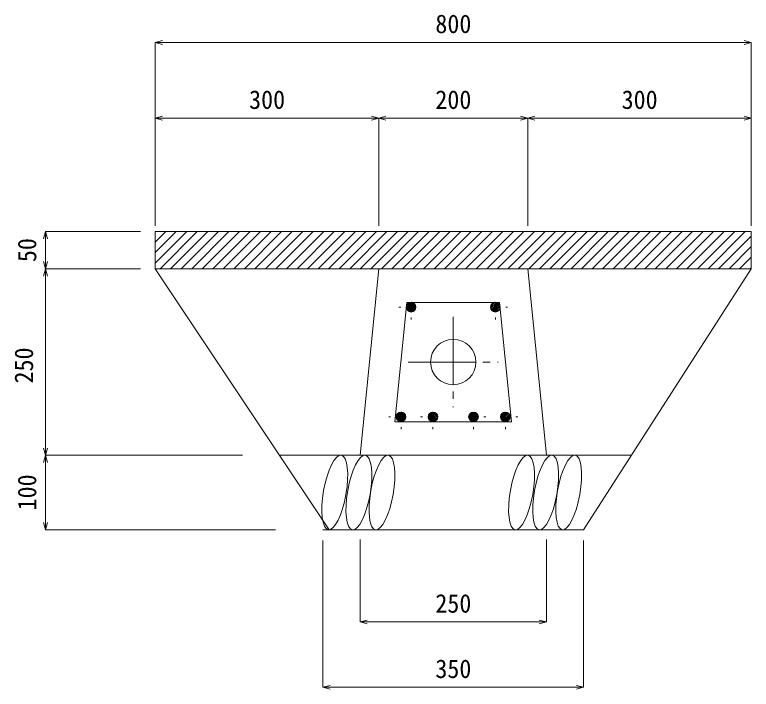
# Model space of a CAD drawing. Units: millimetres, scale not verified. Extents: x -1400 to 2631, y -980 to 980.
# Drawn here: x 1643 to 2631, y -186 to 719 of the extents above; entities that cross this region are included whole.
import ezdxf
from ezdxf.enums import TextEntityAlignment as Align

# ---------------------------------------------------------------- set-up
doc = ezdxf.new("R2010")
doc.units = ezdxf.units.MM
doc.header["$LTSCALE"] = 10
doc.linetypes.add('CHAIN2', pattern=[12, 9, -1, 1, -1])
doc.linetypes.add('DOTTED', pattern=[1.75, 0.25, -1.5])
doc.layers.add('1-1', color=7, linetype='Continuous', lineweight=18)
doc.styles.add('ＭＳ ゴシック', font='')
doc.styles.get('ＭＳ ゴシック').set_extended_font_data('MS Gothic')

msp = doc.modelspace()

# ---------------------------------------------------------------- linework, layer by layer
at = {"layer": '1-1', "color": 4}
for p, q in [((1831.2, 681.97), (1840.86, 684.55)), ((2631.2, 681.97), (2621.55, 684.55)), ((1831.2, 681.97), (1831.2, 580.27)), ((1831.2, 681.97), (1840.86, 679.38)), ((1831.2, 681.97), (2631.2, 681.97)), ((2631.2, 681.97), (2621.55, 679.38)), ((2631.2, 681.97), (2631.2, 580.27)), ((1831.2, 580.27), (1840.86, 582.85)), ((1831.2, 580.27), (1831.2, 435.88)), ((1831.2, 580.27), (1840.86, 577.68)), ((1831.2, 580.27), (2131.2, 580.27)), ((2131.2, 580.27), (2121.55, 582.85)), ((2131.2, 580.27), (2121.55, 577.68)), ((2131.2, 580.27), (2140.86, 582.85)), ((2131.2, 580.27), (2140.86, 577.68)), ((2131.2, 580.27), (2331.2, 580.27)), ((2131.2, 580.27), (2131.2, 435.88)), ((2331.2, 580.27), (2321.55, 582.85)), ((2331.2, 580.27), (2321.55, 577.68)), ((2331.2, 580.27), (2340.86, 582.85)), ((2331.2, 580.27), (2340.86, 577.68)), ((2331.2, 580.27), (2631.2, 580.27)), ((2331.2, 580.27), (2331.2, 435.88)), ((2631.2, 580.27), (2621.55, 582.85)), ((2631.2, 580.27), (2621.55, 577.68)), ((2631.2, 580.27), (2631.2, 435.88)), ((1684.08, 428.24), (1681.49, 418.58)), ((1684.08, 428.24), (1811.36, 428.24)), ((1684.08, 428.24), (1686.67, 418.58)), ((1684.08, 378.24), (1684.08, 428.24)), ((1684.08, 378.24), (1681.49, 387.9)), ((1684.08, 378.24), (1686.67, 387.9)), ((1684.08, 378.24), (1681.49, 368.58)), ((1684.08, 128.24), (1684.08, 378.24)), ((1684.08, 378.24), (1811.36, 378.24)), ((1684.08, 378.24), (1686.67, 368.58)), ((1684.08, 128.24), (1681.49, 137.9)), ((1684.08, 128.24), (1686.67, 137.9)), ((1684.08, 128.24), (1681.49, 118.58)), ((1684.08, 128.24), (1948.5, 128.24)), ((1684.08, 128.24), (1686.67, 118.58)), ((1684.08, 28.24), (1684.08, 128.24)), ((1684.08, 28.24), (1681.49, 37.9)), ((1684.08, 28.24), (1686.67, 37.9)), ((1684.08, 28.24), (1992.85, 28.24)), ((2056.2, -183.04), (2056.2, 13.8)), ((2106.2, -95.39), (2106.2, 15.34)), ((2356.2, -95.39), (2356.2, 15.34)), ((2406.2, -183.04), (2406.2, 13.8)), ((2106.2, -95.39), (2115.86, -92.8)), ((2106.2, -95.39), (2115.86, -97.98)), ((2106.2, -95.39), (2356.2, -95.39)), ((2356.2, -95.39), (2346.55, -92.8)), ((2356.2, -95.39), (2346.55, -97.98)), ((2056.2, -183.04), (2065.86, -180.46)), ((2056.2, -183.04), (2065.86, -185.63)), ((2056.2, -183.04), (2406.2, -183.04)), ((2406.2, -183.04), (2396.55, -180.46)), ((2406.2, -183.04), (2396.55, -185.63))]:
    msp.add_line(p, q, dxfattribs=at)
at = {"layer": '1-1'}
for p, q in [((1831.2, 428.24), (1831.2, 378.24)), ((1831.2, 428.24), (2631.2, 428.24)), ((1831.2, 385.85), (1873.59, 428.24)), ((1831.2, 400), (1859.45, 428.24)), ((1831.2, 414.14), (1845.31, 428.24)), ((1837.74, 378.24), (1887.74, 428.24)), ((1851.88, 378.24), (1901.88, 428.24)), ((1866.02, 378.24), (1916.02, 428.24)), ((1880.16, 378.24), (1930.16, 428.24)), ((1894.31, 378.24), (1944.31, 428.24)), ((1908.45, 378.24), (1958.45, 428.24)), ((1922.59, 378.24), (1972.59, 428.24)), ((1936.73, 378.24), (1986.73, 428.24)), ((1950.87, 378.24), (2000.87, 428.24)), ((1965.02, 378.24), (2015.02, 428.24)), ((1979.16, 378.24), (2029.16, 428.24)), ((1993.3, 378.24), (2043.3, 428.24)), ((2007.44, 378.24), (2057.44, 428.24)), ((2021.58, 378.24), (2071.58, 428.24)), ((2035.73, 378.24), (2085.73, 428.24)), ((2049.87, 378.24), (2099.87, 428.24)), ((2064.01, 378.24), (2114.01, 428.24)), ((2078.15, 378.24), (2128.15, 428.24)), ((2092.3, 378.24), (2142.3, 428.24)), ((2106.44, 378.24), (2156.44, 428.24)), ((2120.58, 378.24), (2170.58, 428.24)), ((2134.72, 378.24), (2184.72, 428.24)), ((2148.86, 378.24), (2198.86, 428.24)), ((2163.01, 378.24), (2213.01, 428.24)), ((2177.15, 378.24), (2227.15, 428.24)), ((2191.29, 378.24), (2241.29, 428.24)), ((2205.43, 378.24), (2255.43, 428.24)), ((2219.57, 378.24), (2269.57, 428.24)), ((2233.72, 378.24), (2283.72, 428.24)), ((2247.86, 378.24), (2297.86, 428.24)), ((2262, 378.24), (2312, 428.24)), ((2276.14, 378.24), (2326.14, 428.24)), ((2290.29, 378.24), (2340.29, 428.24)), ((2304.43, 378.24), (2354.43, 428.24)), ((2318.57, 378.24), (2368.57, 428.24)), ((2332.71, 378.24), (2382.71, 428.24)), ((2346.85, 378.24), (2396.85, 428.24)), ((2361, 378.24), (2411, 428.24)), ((2375.14, 378.24), (2425.14, 428.24)), ((2389.28, 378.24), (2439.28, 428.24)), ((2403.42, 378.24), (2453.42, 428.24)), ((2417.56, 378.24), (2467.56, 428.24)), ((2431.71, 378.24), (2481.71, 428.24)), ((2445.85, 378.24), (2495.85, 428.24)), ((2459.99, 378.24), (2509.99, 428.24)), ((2474.13, 378.24), (2524.13, 428.24)), ((2488.28, 378.24), (2538.28, 428.24)), ((2502.42, 378.24), (2552.42, 428.24)), ((2516.56, 378.24), (2566.56, 428.24)), ((2530.7, 378.24), (2580.7, 428.24)), ((2544.84, 378.24), (2594.84, 428.24)), ((2558.99, 378.24), (2608.99, 428.24)), ((2573.13, 378.24), (2623.13, 428.24)), ((2631.2, 428.24), (2631.2, 378.24)), ((2587.27, 378.24), (2631.2, 422.18)), ((2601.41, 378.24), (2631.2, 408.04)), ((2615.55, 378.24), (2631.2, 393.89)), ((1831.2, 378.24), (2631.2, 378.24)), ((2064.7, 28.24), (1831.2, 378.24)), ((2631.2, 378.24), (2406.2, 28.24)), ((2629.7, 378.24), (2631.2, 379.75)), ((2168.24, 327.54), (2175.38, 320.4)), ((2168.65, 329.25), (2177.09, 320.82)), ((2169.4, 330.62), (2178.46, 321.56)), ((2170.4, 331.74), (2179.58, 322.57)), ((2171.66, 332.61), (2180.45, 323.82)), ((2173.2, 333.19), (2181.03, 325.36)), ((2175.16, 333.35), (2181.18, 327.33)), ((2287.25, 333.35), (2281.22, 327.33)), ((2289.21, 333.19), (2281.38, 325.36)), ((2290.75, 332.61), (2281.96, 323.82)), ((2292, 331.74), (2282.83, 322.57)), ((2293.01, 330.62), (2283.95, 321.56)), ((2293.75, 329.25), (2285.32, 320.82)), ((2294.17, 327.54), (2287.03, 320.4)), ((2168.4, 325.26), (2173.1, 320.56)), ((2294.01, 325.26), (2289.31, 320.56)), ((2154.74, 180.43), (2161.89, 173.28)), ((2154.91, 178.14), (2159.6, 173.44)), ((2155.16, 182.13), (2163.59, 173.7)), ((2155.9, 183.51), (2164.97, 174.44)), ((2156.91, 184.62), (2166.08, 175.45)), ((2158.16, 185.49), (2166.95, 176.7)), ((2159.7, 186.07), (2167.53, 178.24)), ((2161.67, 186.23), (2167.69, 180.21)), ((2197.53, 180.43), (2204.68, 173.28)), ((2197.7, 178.14), (2202.39, 173.44)), ((2197.95, 182.13), (2206.38, 173.7)), ((2198.69, 183.51), (2207.76, 174.44)), ((2199.7, 184.62), (2208.87, 175.45)), ((2200.95, 185.49), (2209.74, 176.7)), ((2202.49, 186.07), (2210.32, 178.24)), ((2204.46, 186.23), (2210.48, 180.21)), ((2257.95, 186.23), (2251.93, 180.21)), ((2259.91, 186.07), (2252.09, 178.24)), ((2261.45, 185.49), (2252.67, 176.7)), ((2262.71, 184.62), (2253.54, 175.45)), ((2263.71, 183.51), (2254.65, 174.44)), ((2264.46, 182.13), (2256.03, 173.7)), ((2264.88, 180.43), (2257.73, 173.28)), ((2264.71, 178.14), (2260.02, 173.44)), ((2300.74, 186.23), (2294.72, 180.21)), ((2302.7, 186.07), (2294.88, 178.24)), ((2304.25, 185.49), (2295.46, 176.7)), ((2305.5, 184.62), (2296.33, 175.45)), ((2306.51, 183.51), (2297.44, 174.44)), ((2307.25, 182.13), (2298.82, 173.7)), ((2307.67, 180.43), (2300.52, 173.28)), ((2307.5, 178.14), (2302.81, 173.44)), ((2470.49, 128.24), (1997.98, 128.24)), ((2056.2, 28.24), (2406.2, 28.24))]:
    msp.add_line(p, q, dxfattribs=at)
at = {"layer": '1-1', "color": 3}
for p, q in [((2131.2, 378.24), (2106.2, 128.24)), ((2331.2, 378.24), (2131.2, 378.24)), ((2331.2, 378.24), (2356.2, 128.24)), ((2106.2, 128.24), (2356.2, 128.24))]:
    msp.add_line(p, q, dxfattribs=at)
at = {"layer": '1-1', "color": 4, "linetype": 'DOTTED'}
for p, q in [((2174.7, 310.36), (2174.7, 343.36)), ((2287.71, 310.36), (2287.71, 343.36)), ((2158.2, 326.86), (2191.2, 326.86)), ((2304.21, 326.86), (2271.21, 326.86)), ((2161.2, 163.24), (2161.2, 196.24)), ((2203.99, 163.24), (2203.99, 196.24)), ((2258.41, 163.24), (2258.41, 196.24)), ((2301.2, 163.24), (2301.2, 196.24)), ((2144.7, 179.74), (2177.7, 179.74)), ((2187.49, 179.74), (2220.49, 179.74)), ((2274.91, 179.74), (2241.91, 179.74)), ((2317.7, 179.74), (2284.7, 179.74))]:
    msp.add_line(p, q, dxfattribs=at)
at = {"layer": '1-1', "color": 2}
for p, q in [((2168.91, 333.24), (2152.91, 173.24)), ((2168.91, 333.24), (2293.49, 333.24)), ((2293.49, 333.24), (2309.49, 173.24)), ((2152.91, 173.24), (2309.49, 173.24))]:
    msp.add_line(p, q, dxfattribs=at)
at = {"layer": '1-1', "linetype": 'CHAIN2'}
for p, q in [((2231.2, 313.69), (2231.2, 192.79)), ((2170.75, 253.24), (2291.65, 253.24))]:
    msp.add_line(p, q, dxfattribs=at)
at = {"layer": '1-1', "color": 2}
for centre in [(2174.7, 326.86), (2287.71, 326.86), (2161.2, 179.74), (2203.99, 179.74), (2258.41, 179.74), (2301.2, 179.74)]:
    msp.add_circle(centre, 6.5, dxfattribs=at)
at = {"layer": '1-1', "color": 3}
msp.add_circle((2231.2, 253.24), 30.45, dxfattribs=at)
at = {"layer": '1-1'}
for centre in [(2072.24, 78.25), (2104.63, 78.25), (2135.53, 78.25), (2322.89, 78.25), (2355.27, 78.25), (2386.17, 78.25)]:
    msp.add_ellipse(centre, major_axis=(8.81, 49.96), ratio=0.3, dxfattribs=at)

# ---------------------------------------------------------------- texts
at = {"layer": '1-1', "style": 'ＭＳ ゴシック', "width": 0.95}
for s, p in [('800', (2207.2, 686.97)), ('300', (1957.2, 585.27)), ('200', (2207.2, 585.27)), ('300', (2457.2, 585.27)), ('250', (2207.2, -90.39)), ('350', (2207.2, -178.04))]:
    msp.add_text(s, height=24.93, dxfattribs=at).set_placement(p, align=Align.BOTTOM_LEFT)
for s, p in [('50', (1679.08, 387.24)), ('250', (1674.83, 224.48)), ('100', (1679.08, 54.24))]:
    msp.add_text(s, height=24.93, rotation=90, dxfattribs=at).set_placement(p, align=Align.BOTTOM_LEFT)

doc.saveas('drawing.dxf')
